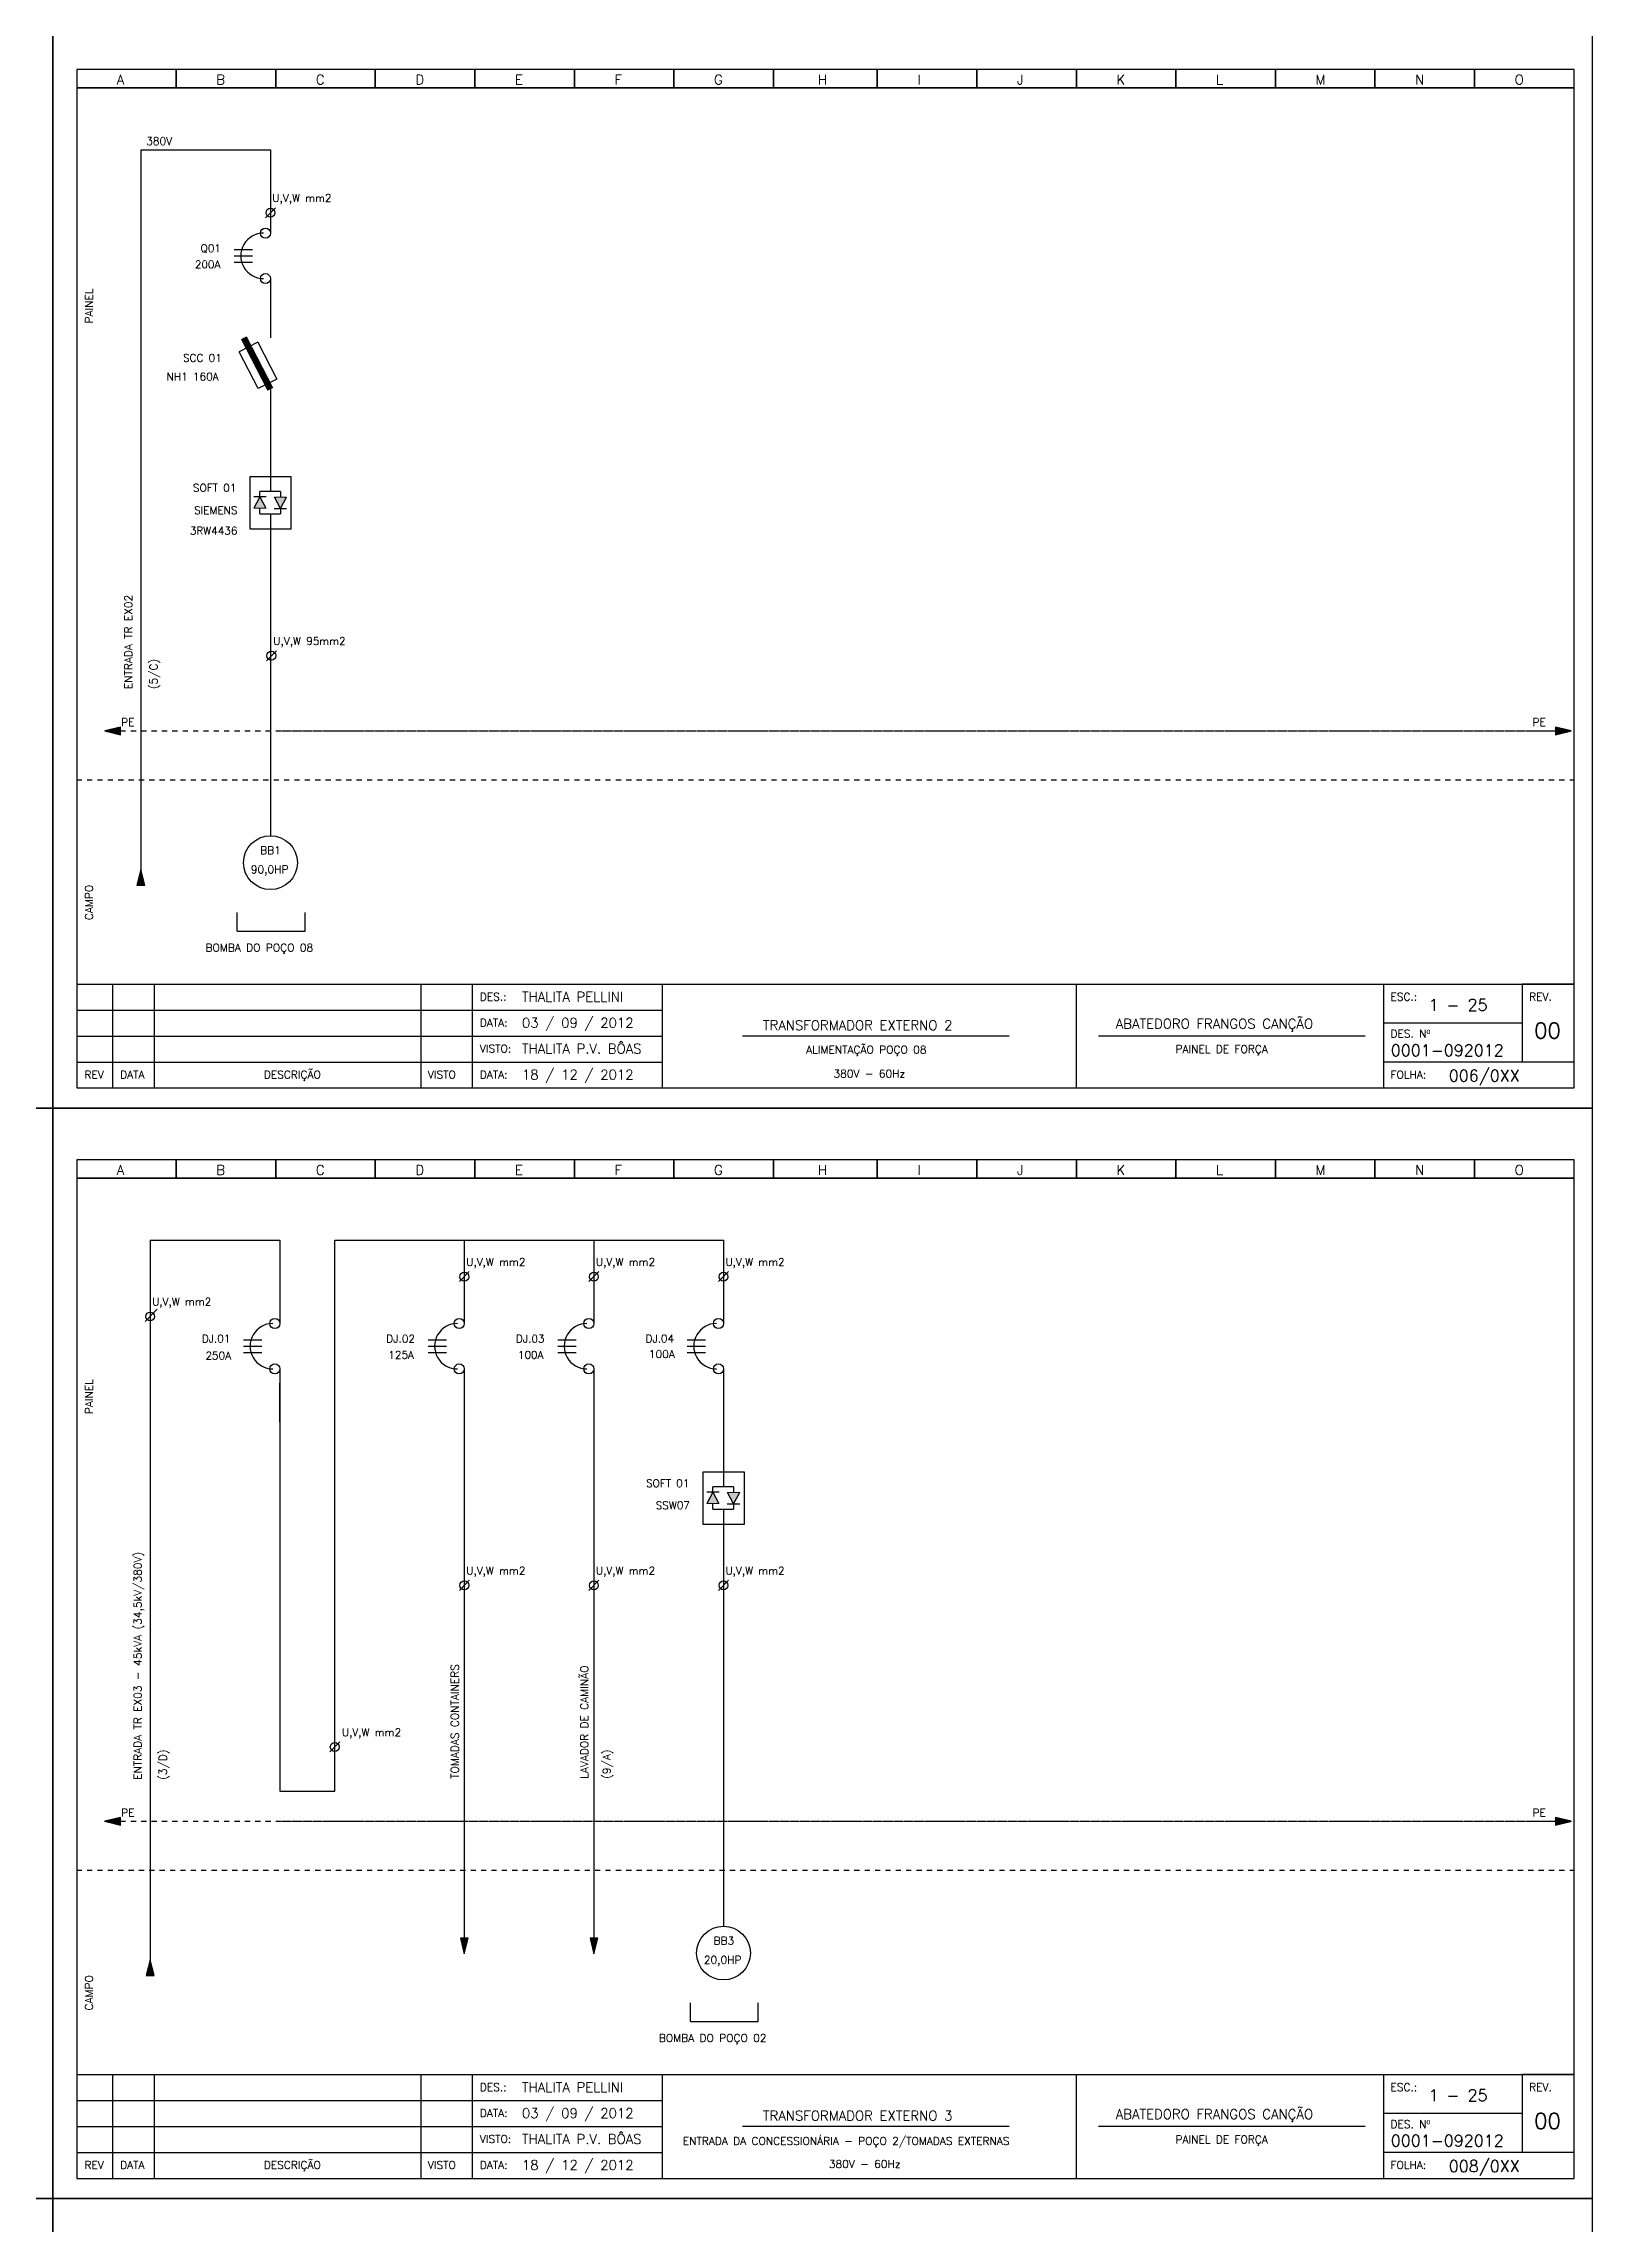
# Model space of a CAD drawing. Header units: millimetres. Extents: x 1974 to 2099, y 1386 to 1555.
# Drawn here: x 2003.63 to 2033.51, y 1470.08 to 1512.13 of the extents above; entities that cross this region are included whole.
import ezdxf

# ---------------------------------------------------------------- set-up
doc = ezdxf.new("R2010")
doc.units = ezdxf.units.MM
for name, pattern in [('DASHDOT2', [0.5, 0.25, -0.125, 0, -0.125]), ('DASHED', [0.75, 0.5, -0.25]), ('HIDDEN2', [0.1875, 0.125, -0.0625])]:
    doc.linetypes.add(name, pattern=pattern)
for name, color, linetype in [('ALIMENTAÇÃO', 6, 'Continuous'), ('CONECTOR_SAK', 2, 'Continuous'), ('DISJUNTOR', 5, 'Continuous'), ('EQUIPAMENTOS', 5, 'Continuous'), ('linhas', 6, 'Continuous'), ('MARGEM', 1, 'Continuous'), ('MOTORES', 5, 'Continuous'), ('PAINEL', 7, 'Continuous'), ('soft', 5, 'Continuous'), ('TERRA', 3, 'DASHED'), ('TEXTO', 4, 'Continuous'), ('TEXTO_2', 5, 'Continuous'), ('TIMBRE', 7, 'Continuous')]:
    doc.layers.add(name, color=color, linetype=linetype)
doc.styles.add('REGUA60', font='romans.shx', dxfattribs={"height": 2})
doc.styles.add('ROMANC', font='romanc.shx', dxfattribs={"height": 0.55})
doc.styles.add('ROMANS', font='romans.shx', dxfattribs={"height": 37})

# ---------------------------------------------------------------- blocks, each defined once
blk = doc.blocks.new('soft')
at = {"layer": 'soft'}
h = blk.add_hatch(color=7, dxfattribs=at)
h.paths.add_polyline_path([(-0.206, -0.385), (-0.323, -0.602), (-0.088, -0.602)])
h.paths.add_polyline_path([(0.194, -0.609), (0.312, -0.391), (0.077, -0.391)])
for p, q in [((0.403, 0), (-0.397, 0)), ((-0.397, 0), (-0.397, -1)), ((0.403, -1), (0.403, 0)), ((-0.206, -0.385), (-0.323, -0.602)), ((-0.206, -0.385), (-0.088, -0.602)), ((0.194, -0.609), (0.077, -0.391)), ((0.194, -0.609), (0.312, -0.391)), ((-0.397, -1), (0.403, -1))]:
    blk.add_line(p, q, dxfattribs=at)
at = {"layer": 'soft', "color": 7}
for p, q in [((0, 0), (0, -0.282)), ((-0.083, -0.385), (-0.323, -0.385)), ((-0.206, -0.385), (-0.206, -0.282)), ((0.194, -0.282), (-0.206, -0.282)), ((0.194, -0.282), (0.194, -0.391)), ((-0.206, -0.711), (-0.206, -0.602)), ((-0.206, -0.711), (0.194, -0.711)), ((0, -0.711), (0, -1)), ((0.072, -0.609), (0.312, -0.609)), ((0.194, -0.609), (0.194, -0.711))]:
    blk.add_line(p, q, dxfattribs=at)
at = {"layer": 'soft', "lineweight": 20}
for p, q in [((0.312, -0.391), (0.077, -0.391)), ((-0.323, -0.602), (-0.088, -0.602))]:
    blk.add_line(p, q, dxfattribs=at)

msp = doc.modelspace()

# ---------------------------------------------------------------- hatches: boundary and pattern name
at = {"layer": 'EQUIPAMENTOS'}
for points in [[(2005.58, 1495.907), (2005.505, 1496.207), (2005.43, 1495.907)], [(2005.58, 1495.907), (2005.505, 1496.207), (2005.43, 1495.907)], [(2011.67, 1475.604), (2011.745, 1475.304), (2011.82, 1475.604)], [(2014.17, 1475.604), (2014.245, 1475.304), (2014.32, 1475.604)], [(2005.761, 1474.882), (2005.686, 1475.182), (2005.611, 1474.882)], [(2005.761, 1474.882), (2005.686, 1475.182), (2005.611, 1474.882)]]:
    msp.add_hatch(color=256, dxfattribs=at).paths.add_polyline_path(points)
at = {"layer": 'TERRA'}
h = msp.add_hatch(dxfattribs=at)
h.set_pattern_fill('ANSI31', color=256, scale=0.004, angle=180, style=0)
h.set_pattern_definition([(225, (2062.0663817, 1547.50084864), (0.0003535533906, -0.0003535533906), [])])
h.paths.add_polyline_path([(2004.812, 1498.881), (2005.112, 1498.881), (2005.112, 1498.956)])
h.paths.add_polyline_path([(2005.112, 1498.806), (2005.112, 1498.881), (2004.812, 1498.881)])
h = msp.add_hatch(dxfattribs=at)
h.set_pattern_fill('ANSI31', color=256, scale=0.004, style=0)
h.set_pattern_definition([(45, (1975.8419275, 1450.2612611), (-0.0003535533906, 0.0003535533906), [])])
h.paths.add_polyline_path([(2033.096, 1498.881), (2032.796, 1498.881), (2032.796, 1498.806)])
h.paths.add_polyline_path([(2032.796, 1498.956), (2032.796, 1498.881), (2033.096, 1498.881)])
h = msp.add_hatch(dxfattribs=at)
h.set_pattern_fill('ANSI31', color=256, scale=0.004, angle=180, style=0)
h.set_pattern_definition([(225, (2062.0663817, 1526.47584864), (0.0003535533906, -0.0003535533906), [])])
h.paths.add_polyline_path([(2004.812, 1477.856), (2005.112, 1477.856), (2005.112, 1477.931)])
h.paths.add_polyline_path([(2005.112, 1477.781), (2005.112, 1477.856), (2004.812, 1477.856)])
h = msp.add_hatch(dxfattribs=at)
h.set_pattern_fill('ANSI31', color=256, scale=0.004, style=0)
h.set_pattern_definition([(45, (1975.8419275, 1429.2362611), (-0.0003535533906, 0.0003535533906), [])])
h.paths.add_polyline_path([(2033.096, 1477.856), (2032.796, 1477.856), (2032.796, 1477.781)])
h.paths.add_polyline_path([(2032.796, 1477.931), (2032.796, 1477.856), (2033.096, 1477.856)])

# ---------------------------------------------------------------- linework, layer by layer
for p, q in [((2007.307, 1508.165), (2007.66, 1508.165)), ((2007.307, 1508.042), (2007.66, 1508.042)), ((2007.307, 1507.919), (2007.66, 1507.919)), ((2007.365, 1495.019), (2007.365, 1495.382)), ((2008.672, 1495.019), (2008.672, 1495.382)), ((2007.365, 1495.019), (2008.672, 1495.019)), ((2033.152, 1493.997), (2032.152, 1493.997)), ((2007.488, 1487.14), (2007.841, 1487.14)), ((2007.488, 1487.017), (2007.841, 1487.017)), ((2007.488, 1486.894), (2007.841, 1486.894)), ((2011.047, 1487.14), (2011.4, 1487.14)), ((2011.047, 1487.017), (2011.4, 1487.017)), ((2011.047, 1486.894), (2011.4, 1486.894)), ((2013.547, 1487.14), (2013.9, 1487.14)), ((2013.547, 1487.017), (2013.9, 1487.017)), ((2013.547, 1486.894), (2013.9, 1486.894)), ((2016.047, 1487.14), (2016.4, 1487.14)), ((2016.047, 1487.017), (2016.4, 1487.017)), ((2016.047, 1486.894), (2016.4, 1486.894)), ((2016.105, 1473.994), (2016.105, 1474.357)), ((2017.412, 1473.994), (2017.412, 1474.357)), ((2016.105, 1473.994), (2017.412, 1473.994)), ((2033.152, 1472.972), (2032.152, 1472.972))]:
    msp.add_line(p, q)
at = {"layer": 'ALIMENTAÇÃO', "color": 6}
for p, q in [((2008.005, 1510.084), (2008.005, 1508.478)), ((2008.186, 1489.059), (2008.186, 1487.455)), ((2011.745, 1489.059), (2011.745, 1487.455)), ((2014.245, 1489.059), (2014.245, 1487.455)), ((2016.745, 1489.059), (2016.745, 1487.455)), ((2008.186, 1486.579), (2008.186, 1478.436)), ((2011.745, 1486.579), (2011.745, 1475.604)), ((2014.245, 1486.581), (2014.245, 1475.604)), ((2016.745, 1486.582), (2016.745, 1484.304)), ((2016.745, 1483.875), (2016.745, 1475.835))]:
    msp.add_line(p, q, dxfattribs=at)
at = {"layer": 'ALIMENTAÇÃO'}
for p, q in [((2008.005, 1507.604), (2008.005, 1506.463)), ((2008.005, 1505.468), (2008.005, 1503.498)), ((2008.005, 1503.068), (2008.005, 1496.86)), ((2009.245, 1478.436), (2009.245, 1489.059)), ((2008.186, 1478.436), (2009.245, 1478.436))]:
    msp.add_line(p, q, dxfattribs=at)
at = {"layer": 'CONECTOR_SAK'}
for p, q in [((2008.101, 1508.971), (2007.91, 1508.778)), ((2008.119, 1500.429), (2007.928, 1500.236)), ((2011.841, 1488.455), (2011.65, 1488.262)), ((2014.341, 1488.455), (2014.15, 1488.262)), ((2016.841, 1488.455), (2016.65, 1488.262)), ((2005.822, 1487.73), (2005.591, 1487.496)), ((2011.841, 1482.503), (2011.65, 1482.31)), ((2014.341, 1482.503), (2014.15, 1482.31)), ((2016.841, 1482.503), (2016.65, 1482.31)), ((2009.341, 1479.386), (2009.15, 1479.193))]:
    msp.add_line(p, q, dxfattribs=at)
for centre in [(2008.005, 1508.874), (2008.023, 1500.332), (2011.745, 1488.358), (2014.245, 1488.358), (2016.745, 1488.358), (2005.686, 1487.592), (2011.745, 1482.406), (2014.245, 1482.406), (2016.745, 1482.406), (2009.245, 1479.289)]:
    msp.add_circle(centre, 0.0846, dxfattribs=at)
at = {"layer": 'DISJUNTOR', "const_width": 0.126}
msp.add_lwpolyline([(2008.005, 1505.468), (2007.491, 1506.463)], dxfattribs=at)
at = {"layer": 'DISJUNTOR'}
for centre in [(2007.908, 1508.48), (2007.908, 1507.604), (2008.089, 1487.455), (2011.648, 1487.455), (2014.148, 1487.455), (2016.648, 1487.455), (2008.089, 1486.579), (2011.648, 1486.579), (2014.148, 1486.579), (2016.648, 1486.579)]:
    msp.add_circle(centre, 0.097, dxfattribs=at)
for centre in [(2007.871, 1508.042), (2008.051, 1487.017), (2011.61, 1487.017), (2014.11, 1487.017), (2016.61, 1487.017)]:
    msp.add_arc(centre, 0.438, 89.8656, 270.134, dxfattribs=at)
at = {"layer": 'EQUIPAMENTOS'}
for p, q in [((2005.505, 1510.084), (2008.005, 1510.084)), ((2007.76, 1506.377), (2007.404, 1506.194)), ((2007.76, 1506.377), (2008.126, 1505.665)), ((2007.77, 1505.482), (2007.404, 1506.194)), ((2008.126, 1505.665), (2007.77, 1505.482)), ((2005.686, 1489.059), (2008.186, 1489.059)), ((2005.686, 1489.059), (2008.186, 1489.059)), ((2009.245, 1489.059), (2016.745, 1489.059))]:
    msp.add_line(p, q, dxfattribs=at)
for points in [[(2005.58, 1495.907), (2005.505, 1496.207), (2005.43, 1495.907), (2005.58, 1495.907)], [(2011.67, 1475.604), (2011.745, 1475.304), (2011.82, 1475.604), (2011.67, 1475.604)], [(2014.17, 1475.604), (2014.245, 1475.304), (2014.32, 1475.604), (2014.17, 1475.604)], [(2005.761, 1474.882), (2005.686, 1475.182), (2005.611, 1474.882), (2005.761, 1474.882)]]:
    msp.add_lwpolyline(points, dxfattribs=at)
at = {"layer": 'linhas', "color": 6}
msp.add_line((2008.186, 1485.557), (2008.186, 1486.304), dxfattribs=at)
at = {"layer": 'MARGEM', "color": 7}
for points in [[(1974.106, 1491.609), (2003.806, 1491.609), (2003.806, 1512.634), (1974.106, 1512.634)], [(2003.806, 1491.609), (2033.506, 1491.609), (2033.506, 1512.634), (2003.806, 1512.634)], [(1974.106, 1470.584), (2003.806, 1470.584), (2003.806, 1491.609), (1974.106, 1491.609)], [(2003.806, 1470.584), (2033.506, 1470.584), (2033.506, 1491.609), (2003.806, 1491.609)], [(1974.106, 1449.559), (2003.806, 1449.559), (2003.806, 1470.584), (1974.106, 1470.584)], [(2003.806, 1449.559), (2033.506, 1449.559), (2033.506, 1470.584), (2003.806, 1470.584)]]:
    msp.add_lwpolyline(points, close=True, dxfattribs=at)
at = {"layer": 'MOTORES'}
for centre in [(2008.005, 1496.341), (2016.745, 1475.316)]:
    msp.add_circle(centre, 0.519, dxfattribs=at)
at = {"layer": 'PAINEL', "color": 12, "linetype": 'HIDDEN2', "ltscale": 0.005}
for p, q in [((2004.268, 1497.941), (2033.152, 1497.941)), ((2004.268, 1476.916), (2033.152, 1476.916))]:
    msp.add_line(p, q, dxfattribs=at)
at = {"layer": 'soft'}
for p, q in [((2005.505, 1510.084), (2005.505, 1496.207)), ((2005.686, 1489.059), (2005.686, 1475.182))]:
    msp.add_line(p, q, dxfattribs=at)
at = {"layer": 'TERRA', "linetype": 'DASHDOT2', "ltscale": 0.0025}
for p, q in [((2005.112, 1498.881), (2032.796, 1498.881)), ((2005.112, 1498.881), (2032.796, 1498.881)), ((2008.223, 1498.881), (2033.096, 1498.881)), ((2005.112, 1477.856), (2032.796, 1477.856)), ((2005.112, 1477.856), (2032.796, 1477.856)), ((2008.223, 1477.856), (2033.096, 1477.856))]:
    msp.add_line(p, q, dxfattribs=at)
at = {"layer": 'TERRA'}
for points in [[(2005.112, 1498.956), (2004.812, 1498.881), (2005.112, 1498.806), (2005.112, 1498.956)], [(2005.112, 1498.956), (2004.812, 1498.881), (2005.112, 1498.806), (2005.112, 1498.956)], [(2032.796, 1498.806), (2033.096, 1498.881), (2032.796, 1498.956), (2032.796, 1498.806)], [(2032.796, 1498.806), (2033.096, 1498.881), (2032.796, 1498.956), (2032.796, 1498.806)], [(2005.112, 1477.931), (2004.812, 1477.856), (2005.112, 1477.781), (2005.112, 1477.931)], [(2005.112, 1477.931), (2004.812, 1477.856), (2005.112, 1477.781), (2005.112, 1477.931)], [(2032.796, 1477.781), (2033.096, 1477.856), (2032.796, 1477.931), (2032.796, 1477.781)], [(2032.796, 1477.781), (2033.096, 1477.856), (2032.796, 1477.931), (2032.796, 1477.781)]]:
    msp.add_lwpolyline(points, dxfattribs=at)
at = {"layer": 'TIMBRE', "color": 12}
for p, q in [((2033.152, 1511.634), (2004.268, 1511.634)), ((2033.152, 1490.609), (2004.268, 1490.609))]:
    msp.add_line(p, q, dxfattribs=at)
at = {"layer": 'TIMBRE'}
for p, q in [((2004.268, 1493.997), (2033.152, 1493.997)), ((2004.968, 1491.997), (2004.968, 1493.997)), ((2005.768, 1491.997), (2005.768, 1493.997)), ((2010.906, 1493.997), (2010.906, 1491.997)), ((2011.906, 1491.997), (2011.906, 1493.997)), ((2015.559, 1493.997), (2015.559, 1491.997)), ((2023.549, 1493.997), (2023.549, 1491.997)), ((2029.477, 1493.997), (2029.477, 1491.997)), ((2032.152, 1493.997), (2032.152, 1492.497)), ((2004.268, 1493.497), (2015.559, 1493.497)), ((2032.152, 1493.247), (2029.477, 1493.247)), ((2004.268, 1492.997), (2015.559, 1492.997)), ((2022.253, 1492.997), (2017.109, 1492.997)), ((2029.124, 1492.997), (2023.98, 1492.997)), ((2004.268, 1492.497), (2015.559, 1492.497)), ((2033.152, 1492.497), (2029.477, 1492.497)), ((2004.268, 1472.972), (2033.152, 1472.972)), ((2004.968, 1470.972), (2004.968, 1472.972)), ((2005.768, 1470.972), (2005.768, 1472.972)), ((2010.906, 1472.972), (2010.906, 1470.972)), ((2011.906, 1470.972), (2011.906, 1472.972)), ((2015.559, 1472.972), (2015.559, 1470.972)), ((2023.549, 1472.972), (2023.549, 1470.972)), ((2029.477, 1472.972), (2029.477, 1470.972)), ((2032.152, 1472.972), (2032.152, 1471.472)), ((2004.268, 1472.472), (2015.559, 1472.472)), ((2032.152, 1472.222), (2029.477, 1472.222)), ((2004.268, 1471.972), (2015.559, 1471.972)), ((2022.253, 1471.972), (2017.109, 1471.972)), ((2029.124, 1471.972), (2023.98, 1471.972)), ((2004.268, 1471.472), (2015.559, 1471.472)), ((2033.152, 1471.472), (2029.477, 1471.472))]:
    msp.add_line(p, q, dxfattribs=at)
at = {"layer": 'TIMBRE', "color": 12}
for points in [[(2004.268, 1511.284), (2006.188, 1511.284), (2006.188, 1511.634), (2004.268, 1511.634)], [(2004.268, 1491.997), (2033.152, 1491.997), (2033.152, 1511.284), (2004.268, 1511.284)], [(2006.188, 1511.284), (2008.108, 1511.284), (2008.108, 1511.634), (2006.188, 1511.634)], [(2008.108, 1511.284), (2010.028, 1511.284), (2010.028, 1511.634), (2008.108, 1511.634)], [(2010.028, 1511.284), (2011.948, 1511.284), (2011.948, 1511.634), (2010.028, 1511.634)], [(2011.948, 1511.284), (2013.868, 1511.284), (2013.868, 1511.634), (2011.948, 1511.634)], [(2013.868, 1511.284), (2015.788, 1511.284), (2015.788, 1511.634), (2013.868, 1511.634)], [(2015.788, 1511.284), (2017.708, 1511.284), (2017.708, 1511.634), (2015.788, 1511.634)], [(2017.708, 1511.284), (2019.712, 1511.284), (2019.712, 1511.634), (2017.708, 1511.634)], [(2019.712, 1511.284), (2021.632, 1511.284), (2021.632, 1511.634), (2019.712, 1511.634)], [(2021.632, 1511.284), (2023.552, 1511.284), (2023.552, 1511.634), (2021.632, 1511.634)], [(2023.552, 1511.284), (2025.472, 1511.284), (2025.472, 1511.634), (2023.552, 1511.634)], [(2025.472, 1511.284), (2027.392, 1511.284), (2027.392, 1511.634), (2025.472, 1511.634)], [(2027.392, 1511.284), (2029.312, 1511.284), (2029.312, 1511.634), (2027.392, 1511.634)], [(2029.312, 1511.284), (2031.232, 1511.284), (2031.232, 1511.634), (2029.312, 1511.634)], [(2031.232, 1511.284), (2033.152, 1511.284), (2033.152, 1511.634), (2031.232, 1511.634)], [(2004.268, 1490.259), (2006.188, 1490.259), (2006.188, 1490.609), (2004.268, 1490.609)], [(2004.268, 1470.972), (2033.152, 1470.972), (2033.152, 1490.259), (2004.268, 1490.259)], [(2006.188, 1490.259), (2008.108, 1490.259), (2008.108, 1490.609), (2006.188, 1490.609)], [(2008.108, 1490.259), (2010.028, 1490.259), (2010.028, 1490.609), (2008.108, 1490.609)], [(2010.028, 1490.259), (2011.948, 1490.259), (2011.948, 1490.609), (2010.028, 1490.609)], [(2011.948, 1490.259), (2013.868, 1490.259), (2013.868, 1490.609), (2011.948, 1490.609)], [(2013.868, 1490.259), (2015.788, 1490.259), (2015.788, 1490.609), (2013.868, 1490.609)], [(2015.788, 1490.259), (2017.708, 1490.259), (2017.708, 1490.609), (2015.788, 1490.609)], [(2017.708, 1490.259), (2019.712, 1490.259), (2019.712, 1490.609), (2017.708, 1490.609)], [(2019.712, 1490.259), (2021.632, 1490.259), (2021.632, 1490.609), (2019.712, 1490.609)], [(2021.632, 1490.259), (2023.552, 1490.259), (2023.552, 1490.609), (2021.632, 1490.609)], [(2023.552, 1490.259), (2025.472, 1490.259), (2025.472, 1490.609), (2023.552, 1490.609)], [(2025.472, 1490.259), (2027.392, 1490.259), (2027.392, 1490.609), (2025.472, 1490.609)], [(2027.392, 1490.259), (2029.312, 1490.259), (2029.312, 1490.609), (2027.392, 1490.609)], [(2029.312, 1490.259), (2031.232, 1490.259), (2031.232, 1490.609), (2029.312, 1490.609)], [(2031.232, 1490.259), (2033.152, 1490.259), (2033.152, 1490.609), (2031.232, 1490.609)]]:
    msp.add_lwpolyline(points, close=True, dxfattribs=at)

# ---------------------------------------------------------------- block references
at = {"layer": 'soft'}
for p in [(2008.005, 1503.78), (2016.745, 1484.586)]:
    msp.add_blockref('soft', p, dxfattribs=at)

# ---------------------------------------------------------------- texts
at = {"style": 'ROMANS'}
for s, p in [('ESC.:', (2029.613, 1493.68)), ('REV.', (2032.289, 1493.68)), ('ALIMENTAÇÃO POÇO 08', (2018.341, 1492.659)), ('PAINEL DE FORÇA', (2025.464, 1492.671)), ('DES. Nº', (2029.613, 1492.967)), ('380V - 60Hz', (2018.866, 1492.198)), ('FOLHA:', (2029.613, 1492.18)), ('ESC.:', (2029.613, 1472.655)), ('REV.', (2032.289, 1472.655)), ('ENTRADA DA CONCESSIONÁRIA - POÇO 2/TOMADAS EXTERNAS', (2015.961, 1471.617)), ('PAINEL DE FORÇA', (2025.464, 1471.646)), ('DES. Nº', (2029.613, 1471.942)), ('380V - 60Hz', (2018.779, 1471.173)), ('FOLHA:', (2029.613, 1471.155))]:
    msp.add_text(s, height=0.15, dxfattribs=at).set_placement(p)
at = {"layer": 'TEXTO'}
for s, height, style, p in [('A', 0.188, 'ROMANS', (2005.041, 1511.347)), ('B', 0.188, 'ROMANS', (2006.961, 1511.347)), ('C', 0.188, 'ROMANS', (2008.881, 1511.347)), ('D', 0.188, 'ROMANS', (2010.801, 1511.347)), ('E', 0.188, 'ROMANS', (2012.721, 1511.347)), ('F', 0.188, 'ROMANS', (2014.641, 1511.347)), ('G', 0.188, 'ROMANS', (2016.561, 1511.347)), ('H', 0.188, 'ROMANS', (2018.565, 1511.347)), ('I', 0.188, 'ROMANS', (2020.485, 1511.347)), ('J', 0.188, 'ROMANS', (2022.405, 1511.347)), ('K', 0.188, 'ROMANS', (2024.325, 1511.347)), ('L', 0.188, 'ROMANS', (2026.245, 1511.347)), ('M', 0.188, 'ROMANS', (2028.165, 1511.347)), ('N', 0.188, 'ROMANS', (2030.085, 1511.347)), ('O', 0.188, 'ROMANS', (2032.005, 1511.347)), ('380V', 0.15, 'ROMANS', (2005.61, 1510.178)), ('U,V,W mm2', 0.148, 'ROMANS', (2008.042, 1509.084)), ('200A', 0.148, 'ROMANS', (2006.546, 1507.802)), ('Q01', 0.148, 'ROMANS', (2006.657, 1508.115)), ('SCC 01', 0.148, 'ROMANS', (2006.319, 1506)), ('NH1 160A', 0.148, 'ROMANS', (2006.003, 1505.641)), ('SOFT 01', 0.148, 'ROMANS', (2006.511, 1503.495)), ('SIEMENS', 0.148, 'ROMANS', (2006.532, 1503.063)), ('3RW4436', 0.148, 'ROMANS', (2006.45, 1502.667)), ('U,V,W 95mm2', 0.148, 'ROMANS', (2008.06, 1500.542)), ('PE', 0.15, 'ROMANS', (2005.124, 1498.975)), ('PE', 0.15, 'ROMANS', (2032.351, 1498.975)), ('BB1', 0.15, 'REGUA60', (2007.806, 1496.504)), ('90,0HP', 0.15, 'REGUA60', (2007.624, 1496.135)), ('BOMBA DO POÇO 08', 0.15, 'REGUA60', (2006.755, 1494.627)), ('THALITA PELLINI', 0.1875, 'ROMANS', (2012.857, 1493.66)), ('03 / 09 / 2012', 0.1875, 'ROMANS', (2012.857, 1493.16)), ('THALITA P.V. BÔAS', 0.1875, 'ROMANS', (2012.857, 1492.66)), ('18 / 12 / 2012', 0.1875, 'ROMANS', (2012.857, 1492.16)), ('A', 0.188, 'ROMANS', (2005.041, 1490.322)), ('B', 0.188, 'ROMANS', (2006.961, 1490.322)), ('C', 0.188, 'ROMANS', (2008.881, 1490.322)), ('D', 0.188, 'ROMANS', (2010.801, 1490.322)), ('E', 0.188, 'ROMANS', (2012.721, 1490.322)), ('F', 0.188, 'ROMANS', (2014.641, 1490.322)), ('G', 0.188, 'ROMANS', (2016.561, 1490.322)), ('H', 0.188, 'ROMANS', (2018.565, 1490.322)), ('I', 0.188, 'ROMANS', (2020.485, 1490.322)), ('J', 0.188, 'ROMANS', (2022.405, 1490.322)), ('K', 0.188, 'ROMANS', (2024.325, 1490.322)), ('L', 0.188, 'ROMANS', (2026.245, 1490.322)), ('M', 0.188, 'ROMANS', (2028.165, 1490.322)), ('N', 0.188, 'ROMANS', (2030.085, 1490.322)), ('O', 0.188, 'ROMANS', (2032.005, 1490.322)), ('U,V,W mm2', 0.148, 'ROMANS', (2011.782, 1488.567)), ('U,V,W mm2', 0.148, 'ROMANS', (2014.282, 1488.567)), ('U,V,W mm2', 0.148, 'ROMANS', (2016.782, 1488.567)), ('U,V,W mm2', 0.148, 'ROMANS', (2005.722, 1487.802)), ('DJ.01', 0.148, 'ROMANS', (2006.681, 1487.09)), ('250A', 0.148, 'ROMANS', (2006.751, 1486.763)), ('DJ.02', 0.148, 'ROMANS', (2010.241, 1487.088)), ('125A', 0.148, 'ROMANS', (2010.278, 1486.777)), ('DJ.03', 0.148, 'ROMANS', (2012.741, 1487.088)), ('100A', 0.148, 'ROMANS', (2012.778, 1486.777)), ('DJ.04', 0.148, 'ROMANS', (2015.241, 1487.09)), ('100A', 0.148, 'ROMANS', (2015.308, 1486.792)), ('SOFT 01', 0.148, 'ROMANS', (2015.251, 1484.302)), ('SSW07', 0.148, 'ROMANS', (2015.437, 1483.876)), ('U,V,W mm2', 0.148, 'ROMANS', (2011.782, 1482.616)), ('U,V,W mm2', 0.148, 'ROMANS', (2014.282, 1482.616)), ('U,V,W mm2', 0.148, 'ROMANS', (2016.782, 1482.616)), ('U,V,W mm2', 0.148, 'ROMANS', (2009.382, 1479.499)), ('PE', 0.15, 'ROMANS', (2005.124, 1477.95)), ('PE', 0.15, 'ROMANS', (2032.351, 1477.95)), ('BB3', 0.15, 'REGUA60', (2016.551, 1475.479)), ('20,0HP', 0.15, 'REGUA60', (2016.364, 1475.11)), ('BOMBA DO POÇO 02', 0.15, 'REGUA60', (2015.495, 1473.602)), ('THALITA PELLINI', 0.1875, 'ROMANS', (2012.857, 1472.635)), ('03 / 09 / 2012', 0.1875, 'ROMANS', (2012.857, 1472.135)), ('THALITA P.V. BÔAS', 0.1875, 'ROMANS', (2012.857, 1471.635)), ('18 / 12 / 2012', 0.1875, 'ROMANS', (2012.857, 1471.135))]:
    msp.add_text(s, height=height, dxfattribs=dict(at, style=style)).set_placement(p)
at = {"layer": 'TEXTO', "style": 'REGUA60'}
for s, p in [('PAINEL', (2004.582, 1506.735)), ('ENTRADA TR EX02', (2005.341, 1499.684)), ('(5/C)', (2005.825, 1499.684)), ('CAMPO', (2004.582, 1495.234)), ('PAINEL', (2004.582, 1485.71)), ('ENTRADA TR EX03 - 45kVA (34,5kV/380V)', (2005.521, 1478.659)), ('TOMADAS CONTAINERS', (2011.637, 1478.674)), ('LAVADOR DE CAMINÃO', (2014.137, 1478.674)), ('(3/D)', (2006.005, 1478.659)), ('(9/A)', (2014.566, 1478.674)), ('CAMPO', (2004.582, 1474.209))]:
    msp.add_text(s, height=0.15, rotation=90, dxfattribs=at).set_placement(p)
at = {"layer": 'TEXTO', "color": 150, "style": 'ROMANS'}
for s, height, p in [('DES.:', 0.15, (2012.042, 1493.68)), ('1 - 25', 0.225, (2030.347, 1493.487)), ('DATA:', 0.15, (2012.042, 1493.18)), ('00', 0.3, (2032.38, 1492.953)), ('VISTO:', 0.15, (2012.042, 1492.68)), ('0001-092012', 0.225, (2029.617, 1492.611)), ('DESCRIÇÃO', 0.15, (2007.88, 1492.18)), ('006/0XX', 0.225, (2030.736, 1492.121)), ('REV', 0.15, (2004.416, 1492.18)), ('DATA', 0.15, (2005.104, 1492.18)), ('VISTO', 0.15, (2011.042, 1492.18)), ('DATA:', 0.15, (2012.042, 1492.18)), ('DES.:', 0.15, (2012.042, 1472.655)), ('1 - 25', 0.225, (2030.347, 1472.462)), ('DATA:', 0.15, (2012.042, 1472.155)), ('00', 0.3, (2032.38, 1471.928)), ('VISTO:', 0.15, (2012.042, 1471.655)), ('0001-092012', 0.225, (2029.617, 1471.586)), ('DESCRIÇÃO', 0.15, (2007.88, 1471.155)), ('008/0XX', 0.225, (2030.736, 1471.096)), ('REV', 0.15, (2004.416, 1471.155)), ('DATA', 0.15, (2005.104, 1471.155)), ('VISTO', 0.15, (2011.042, 1471.155)), ('DATA:', 0.15, (2012.042, 1471.155))]:
    msp.add_text(s, height=height, dxfattribs=at).set_placement(p)
at = {"layer": 'TEXTO_2', "style": 'ROMANC'}
for s, p in [('TRANSFORMADOR EXTERNO 2', (2017.505, 1493.113)), ('ABATEDORO FRANGOS CANÇÃO', (2024.31, 1493.141)), ('TRANSFORMADOR EXTERNO 3', (2017.505, 1472.088)), ('ABATEDORO FRANGOS CANÇÃO', (2024.31, 1472.116))]:
    msp.add_text(s, height=0.1875, dxfattribs=at).set_placement(p)

doc.saveas('drawing.dxf')
